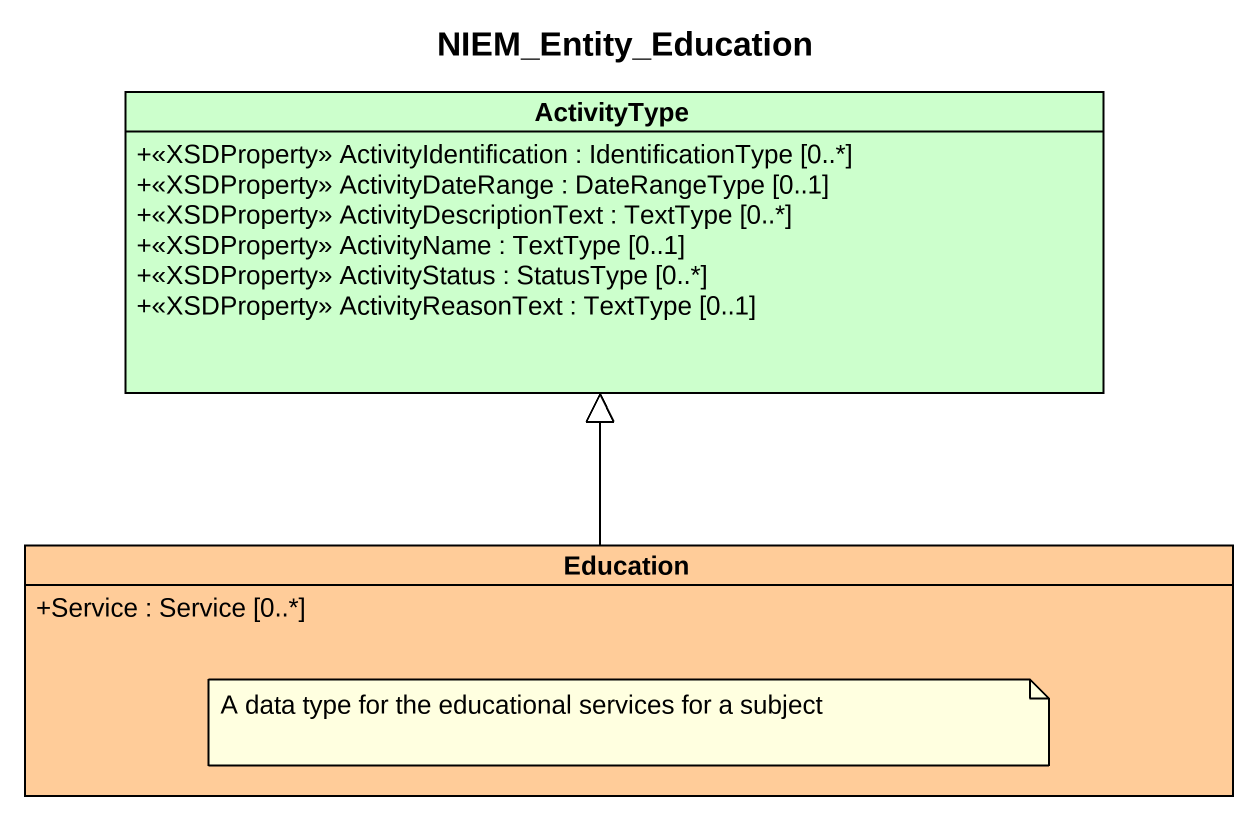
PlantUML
@startuml
title NIEM_Entity_Education
hide circle
hide empty members
skinparam classAttributeIconSize 0
class ActivityType #CCFFCC {
  +<<XSDProperty>> ActivityIdentification : IdentificationType [0..*]
  +<<XSDProperty>> ActivityDateRange : DateRangeType [0..1]
  +<<XSDProperty>> ActivityDescriptionText : TextType [0..*]
  +<<XSDProperty>> ActivityName : TextType [0..1]
  +<<XSDProperty>> ActivityStatus : StatusType [0..*]
  +<<XSDProperty>> ActivityReasonText : TextType [0..1]
}
class Education #FFCC99 {
  +Service : Service [0..*]
}
Education -up-|> ActivityType
note as N1
  A data type for the educational services for a subject
end note
@enduml
